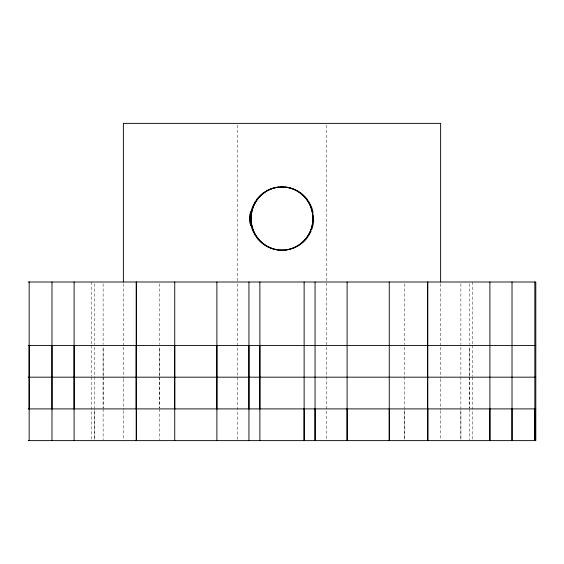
<?xml version="1.0" encoding="UTF-8"?>
<svg xmlns="http://www.w3.org/2000/svg" width="564" height="564" viewBox="0 0 564 564"><rect width="100%" height="100%" fill="white"/><g stroke="black" fill="none" stroke-linecap="round" stroke-linejoin="round"><path stroke-width="0.42" stroke-dasharray="2.82 2.11" d="M94.54 410.613L94.54 439.765L94.54 408.9M404.353 410.613L404.353 439.765L404.353 408.9M460.873 410.613L460.873 439.765L460.873 408.9M472.35 282L472.35 344.569M472.35 345.45L472.35 376.294M472.35 377.175L472.35 439.744M469.459 283.762L469.459 344.569M469.459 376.294L469.459 347.212L469.459 408.033L469.459 377.175M469.459 408.9L469.459 439.765M460.873 283.762L460.873 344.569M460.873 347.191L460.873 408.033M440.625 283.762L440.625 346.331M440.625 347.212L440.625 378.056M440.625 378.938L440.625 409.781M440.625 410.662L440.625 439.744M404.353 283.762L404.353 344.569M404.353 347.191L404.353 408.033M326.415 125.137L326.415 440.625M237.585 125.137L237.585 282.881M237.585 283.762L237.585 440.625M159.647 283.762L159.647 344.569M159.647 376.294L159.647 347.212L159.647 408.033L159.647 377.175M159.647 408.9L159.647 439.765M123.375 283.762L123.375 346.331M123.375 347.212L123.375 378.056M123.375 378.938L123.375 409.781M123.375 410.662L123.375 440.625M103.127 283.762L103.127 344.569M103.127 376.294L103.127 347.212L103.127 408.033L103.127 377.175M103.127 408.9L103.127 439.765M94.54 283.762L94.54 344.569M94.54 347.191L94.54 408.033M91.65 282L91.65 344.569M91.65 345.45L91.65 376.294M91.65 377.175L91.65 439.744"/><path stroke-width="0.85" d="M29.166 408.9L29.166 345.45M51.98 408.9L51.98 345.45M74.103 408.9L74.103 345.45M174.741 408.9L174.741 345.45M216.893 408.9L216.893 345.45M248.943 408.9L248.943 345.45M259.877 408.9L259.877 345.45M304.123 408.9L304.123 440.625L304.123 282M315.057 408.9L315.057 440.625L315.057 282M347.107 408.9L347.107 440.625L347.107 282M389.259 408.9L389.259 440.625L389.259 282M489.897 408.9L489.897 440.625L489.897 282M512.02 408.9L512.02 440.625L512.02 282M534.834 408.9L534.834 440.625L534.834 282M313.683 220.193L313.069 224.98L311.772 229.506M250.931 212.12L252.228 207.587M252.51 206.861L255.682 200.84M311.201 230.951L308.318 236.26M256.542 199.614C261.752 192.557 270.008 187.861 278.743 186.994M307.458 237.486C302.248 244.543 293.992 249.239 285.264 250.106M28.2 282L535.8 282L535.8 440.625L28.2 440.625M28.2 345.45L136.185 345.45L136.185 408.9L28.2 408.9M427.575 345.45L136.425 345.45L136.425 408.9L427.575 408.9L427.575 440.625L427.575 282M427.815 345.45L535.8 345.45M28.2 377.175L136.185 377.175M136.425 377.175L427.575 377.175M427.815 377.175L535.8 377.175M535.8 408.9L427.815 408.9L427.815 440.625L427.815 282M285.257 186.994C293.992 187.861 302.248 192.557 307.458 199.614M278.743 250.106C270.008 249.239 261.752 244.543 256.542 237.486M308.318 200.84L311.49 206.861M255.682 236.26L252.51 230.239M311.772 207.587L313.069 212.12M252.228 229.513L250.931 224.98M440.625 282L440.625 123.375L123.375 123.375L123.375 282M259.877 282L259.877 440.625M248.943 282L248.943 440.625M216.893 282L216.893 440.625M174.741 282L174.741 440.625M136.425 282L136.425 440.625M136.185 282L136.185 440.625M74.103 282L74.103 440.625M51.98 282L51.98 440.625M29.166 282L29.166 440.625M312.604 212.318A22.983 15.855 90 0 1 313.189 220.15M283.643 250.254A25.873 21.023 0 0 1 280.35 250.254M250.536 225.135A23.039 16.849 -89.4 0 1 250.592 211.986M280.357 186.846A25.873 21.023 0 0 1 283.65 186.846M250.592 225.114A23.039 16.849 89.4 0 1 250.536 211.965M255.245 202.765A31.57 30.893 90 0 0 282 250.12A31.57 30.893 90 0 0 308.755 202.765A31.57 30.893 90 0 0 255.245 202.765M308.353 235.019A31.57 30.893 -90 0 0 282.783 186.987A31.57 30.893 -90 0 0 254.865 233.644A31.57 30.893 -90 0 0 308.353 235.019"/></g></svg>
